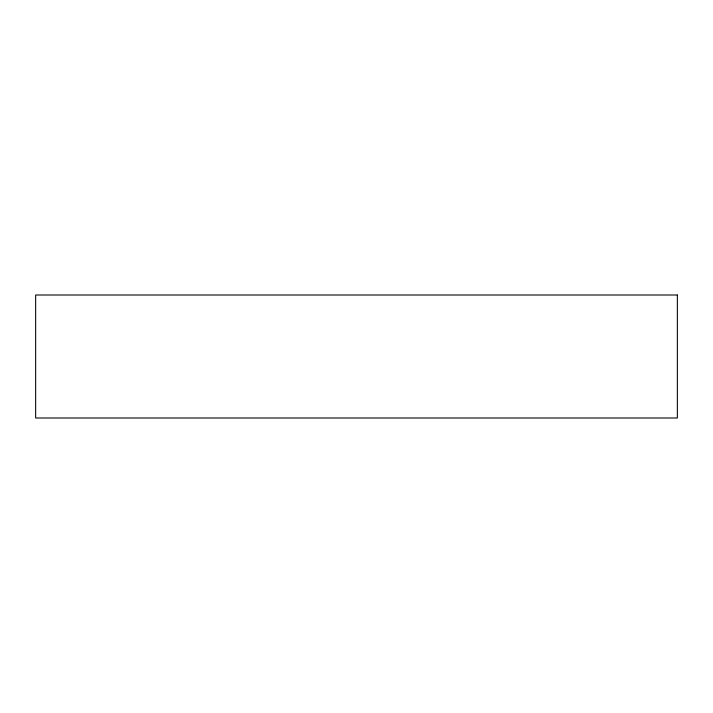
<?xml version="1.0" encoding="UTF-8"?>
<svg xmlns="http://www.w3.org/2000/svg" width="713" height="713" viewBox="0 0 713 713"><rect width="100%" height="100%" fill="white"/><g stroke="black" fill="none" stroke-linecap="round" stroke-linejoin="round"><path stroke-width="1.07" d="M677.35 295.004L35.65 295.004L35.65 417.996L677.35 417.996L677.35 295.004"/></g></svg>
